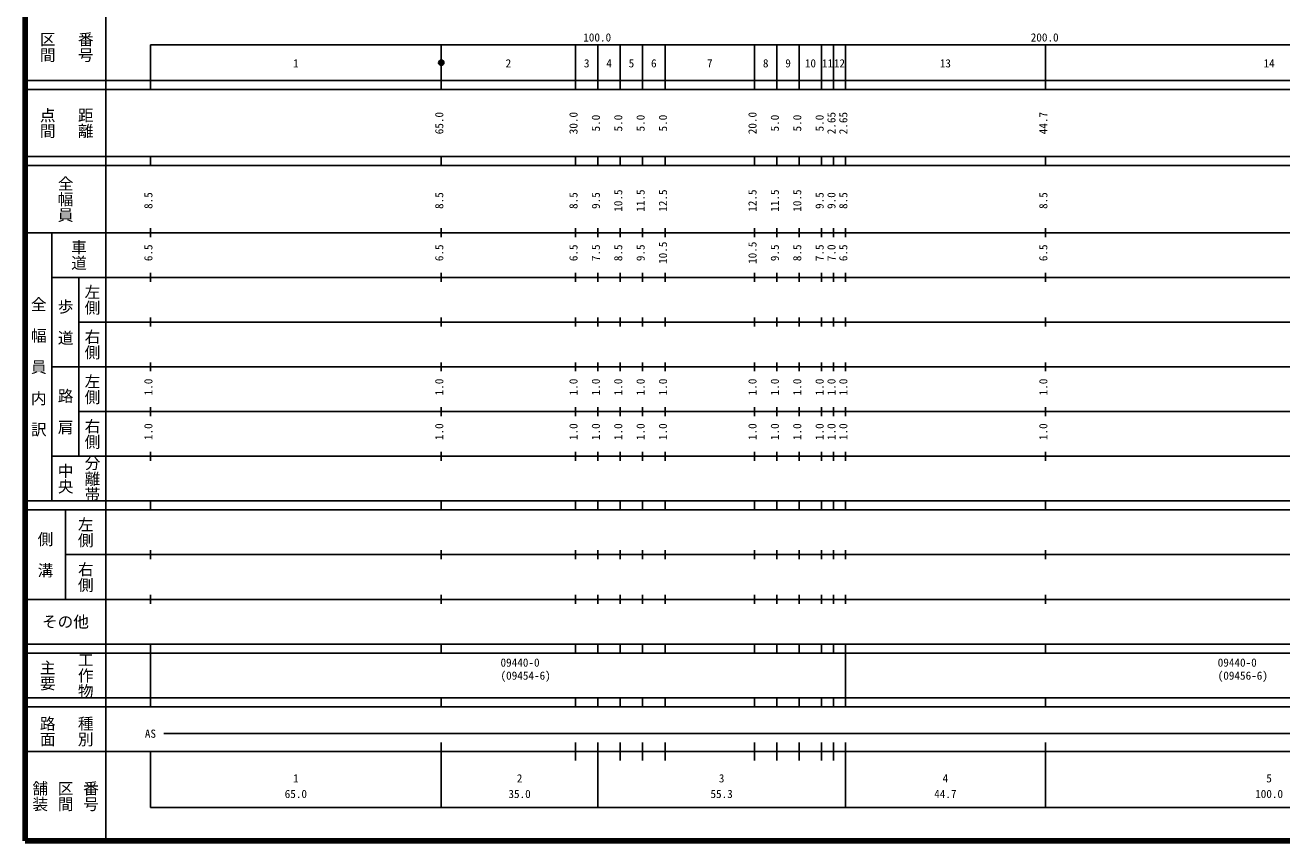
# Model space of a CAD drawing. Units: millimetres, scale not verified. Extents: x 40000 to 680000, y 20000 to 380000.
# Drawn here: x 40000 to 320853, y 20000 to 202409 of the extents above; entities that cross this region are included whole.
import ezdxf
from ezdxf.enums import TextEntityAlignment as Align

# ---------------------------------------------------------------- set-up
doc = ezdxf.new("R2010")
doc.units = ezdxf.units.MM
doc.header["$LTSCALE"] = 1000
doc.header["$PDMODE"] = 32
doc.header["$PDSIZE"] = 500
doc.layers.add('M-TTL', color=7, linetype='Continuous', lineweight=140)
doc.layers.add('M-TTL-BAND', color=7, linetype='Continuous', lineweight=25)
doc.styles.add('@ＭＳ ゴシック', font='')
doc.styles.add('ＭＳ ゴシック', font='')
doc.styles.get('@ＭＳ ゴシック').set_extended_font_data('@MS Gothic')
doc.styles.get('ＭＳ ゴシック').set_extended_font_data('MS Gothic')

msp = doc.modelspace()

# ---------------------------------------------------------------- linework, layer by layer
at = {"layer": 'M-TTL', "color": 2}
for p, q in [((40000, 380000), (40000, 20000)), ((40000, 20000), (680000, 20000))]:
    msp.add_line(p, q, dxfattribs=at)
at = {"layer": 'M-TTL-BAND'}
for p, q in [((58000, 370000), (58000, 20000)), ((68000, 198000), (579000, 198000)), ((68000, 198000), (68000, 188000)), ((133000, 188000), (133000, 198000)), ((163000, 188000), (163000, 198000)), ((168000, 188000), (168000, 198000)), ((173000, 188000), (173000, 198000)), ((178000, 188000), (178000, 198000)), ((183000, 188000), (183000, 198000)), ((203000, 188000), (203000, 198000)), ((208000, 188000), (208000, 198000)), ((213000, 188000), (213000, 198000)), ((218000, 188000), (218000, 198000)), ((220650, 188000), (220650, 198000)), ((223300, 188000), (223300, 198000)), ((268000, 188000), (268000, 198000)), ((40000, 190000), (579000, 190000)), ((40000, 188000), (579000, 188000)), ((40000, 173000), (579000, 173000)), ((68000, 171000), (68000, 173000)), ((133000, 171000), (133000, 173000)), ((163000, 171000), (163000, 173000)), ((168000, 171000), (168000, 173000)), ((173000, 171000), (173000, 173000)), ((178000, 171000), (178000, 173000)), ((183000, 171000), (183000, 173000)), ((203000, 171000), (203000, 173000)), ((208000, 171000), (208000, 173000)), ((213000, 171000), (213000, 173000)), ((218000, 171000), (218000, 173000)), ((220650, 171000), (220650, 173000)), ((223300, 171000), (223300, 173000)), ((268000, 171000), (268000, 173000)), ((40000, 171000), (579000, 171000)), ((40000, 156000), (579000, 156000)), ((46000, 96000), (46000, 156000)), ((68000, 155000), (68000, 157000)), ((133000, 155000), (133000, 157000)), ((163000, 155000), (163000, 157000)), ((168000, 155000), (168000, 157000)), ((173000, 155000), (173000, 157000)), ((178000, 155000), (178000, 157000)), ((183000, 155000), (183000, 157000)), ((203000, 155000), (203000, 157000)), ((208000, 155000), (208000, 157000)), ((213000, 155000), (213000, 157000)), ((218000, 155000), (218000, 157000)), ((220650, 155000), (220650, 157000)), ((223300, 155000), (223300, 157000)), ((268000, 155000), (268000, 157000)), ((68000, 145000), (68000, 147000)), ((133000, 145000), (133000, 147000)), ((163000, 145000), (163000, 147000)), ((168000, 145000), (168000, 147000)), ((173000, 145000), (173000, 147000)), ((178000, 145000), (178000, 147000)), ((183000, 145000), (183000, 147000)), ((203000, 145000), (203000, 147000)), ((208000, 145000), (208000, 147000)), ((213000, 145000), (213000, 147000)), ((218000, 145000), (218000, 147000)), ((220650, 145000), (220650, 147000)), ((223300, 145000), (223300, 147000)), ((268000, 145000), (268000, 147000)), ((46000, 146000), (579000, 146000)), ((52000, 146000), (52000, 106000)), ((52000, 136000), (579000, 136000)), ((68000, 135000), (68000, 137000)), ((133000, 135000), (133000, 137000)), ((163000, 135000), (163000, 137000)), ((168000, 135000), (168000, 137000)), ((173000, 135000), (173000, 137000)), ((178000, 135000), (178000, 137000)), ((183000, 135000), (183000, 137000)), ((203000, 135000), (203000, 137000)), ((208000, 135000), (208000, 137000)), ((213000, 135000), (213000, 137000)), ((218000, 135000), (218000, 137000)), ((220650, 135000), (220650, 137000)), ((223300, 135000), (223300, 137000)), ((268000, 135000), (268000, 137000)), ((68000, 125000), (68000, 127000)), ((133000, 125000), (133000, 127000)), ((163000, 125000), (163000, 127000)), ((168000, 125000), (168000, 127000)), ((173000, 125000), (173000, 127000)), ((178000, 125000), (178000, 127000)), ((183000, 125000), (183000, 127000)), ((203000, 125000), (203000, 127000)), ((208000, 125000), (208000, 127000)), ((213000, 125000), (213000, 127000)), ((218000, 125000), (218000, 127000)), ((220650, 125000), (220650, 127000)), ((223300, 125000), (223300, 127000)), ((268000, 125000), (268000, 127000)), ((46000, 126000), (579000, 126000)), ((52000, 116000), (579000, 116000)), ((68000, 115000), (68000, 117000)), ((133000, 115000), (133000, 117000)), ((163000, 115000), (163000, 117000)), ((168000, 115000), (168000, 117000)), ((173000, 115000), (173000, 117000)), ((178000, 115000), (178000, 117000)), ((183000, 115000), (183000, 117000)), ((203000, 115000), (203000, 117000)), ((208000, 115000), (208000, 117000)), ((213000, 115000), (213000, 117000)), ((218000, 115000), (218000, 117000)), ((220650, 115000), (220650, 117000)), ((223300, 115000), (223300, 117000)), ((268000, 115000), (268000, 117000)), ((68000, 105000), (68000, 107000)), ((133000, 105000), (133000, 107000)), ((163000, 105000), (163000, 107000)), ((168000, 105000), (168000, 107000)), ((173000, 105000), (173000, 107000)), ((178000, 105000), (178000, 107000)), ((183000, 105000), (183000, 107000)), ((203000, 105000), (203000, 107000)), ((208000, 105000), (208000, 107000)), ((213000, 105000), (213000, 107000)), ((218000, 105000), (218000, 107000)), ((220650, 105000), (220650, 107000)), ((223300, 105000), (223300, 107000)), ((268000, 105000), (268000, 107000)), ((46000, 106000), (579000, 106000)), ((40000, 96000), (579000, 96000)), ((68000, 94000), (68000, 96000)), ((133000, 94000), (133000, 96000)), ((163000, 94000), (163000, 96000)), ((168000, 94000), (168000, 96000)), ((173000, 94000), (173000, 96000)), ((178000, 94000), (178000, 96000)), ((183000, 94000), (183000, 96000)), ((203000, 94000), (203000, 96000)), ((208000, 94000), (208000, 96000)), ((213000, 94000), (213000, 96000)), ((218000, 94000), (218000, 96000)), ((220650, 94000), (220650, 96000)), ((223300, 94000), (223300, 96000)), ((268000, 94000), (268000, 96000)), ((40000, 94000), (579000, 94000)), ((49000, 94000), (49000, 74000)), ((68000, 83000), (68000, 85000)), ((133000, 83000), (133000, 85000)), ((163000, 83000), (163000, 85000)), ((168000, 83000), (168000, 85000)), ((173000, 83000), (173000, 85000)), ((178000, 83000), (178000, 85000)), ((183000, 83000), (183000, 85000)), ((203000, 83000), (203000, 85000)), ((208000, 83000), (208000, 85000)), ((213000, 83000), (213000, 85000)), ((218000, 83000), (218000, 85000)), ((220650, 83000), (220650, 85000)), ((223300, 83000), (223300, 85000)), ((268000, 83000), (268000, 85000)), ((49000, 84000), (579000, 84000)), ((40000, 74000), (579000, 74000)), ((68000, 73000), (68000, 75000)), ((133000, 73000), (133000, 75000)), ((163000, 73000), (163000, 75000)), ((168000, 73000), (168000, 75000)), ((173000, 73000), (173000, 75000)), ((178000, 73000), (178000, 75000)), ((183000, 73000), (183000, 75000)), ((203000, 73000), (203000, 75000)), ((208000, 73000), (208000, 75000)), ((213000, 73000), (213000, 75000)), ((218000, 73000), (218000, 75000)), ((220650, 73000), (220650, 75000)), ((223300, 73000), (223300, 75000)), ((268000, 73000), (268000, 75000)), ((40000, 64000), (579000, 64000)), ((40000, 62000), (579000, 62000)), ((68000, 62000), (68000, 64000)), ((68000, 52000), (68000, 62000)), ((133000, 62000), (133000, 64000)), ((163000, 62000), (163000, 64000)), ((168000, 62000), (168000, 64000)), ((173000, 62000), (173000, 64000)), ((178000, 62000), (178000, 64000)), ((183000, 62000), (183000, 64000)), ((203000, 62000), (203000, 64000)), ((208000, 62000), (208000, 64000)), ((213000, 62000), (213000, 64000)), ((218000, 62000), (218000, 64000)), ((220650, 62000), (220650, 64000)), ((223300, 62000), (223300, 64000)), ((223300, 52000), (223300, 62000)), ((223300, 52000), (223300, 62000)), ((268000, 62000), (268000, 64000)), ((40000, 52000), (579000, 52000)), ((68000, 50000), (68000, 52000)), ((133000, 50000), (133000, 52000)), ((163000, 50000), (163000, 52000)), ((168000, 50000), (168000, 52000)), ((173000, 50000), (173000, 52000)), ((178000, 50000), (178000, 52000)), ((183000, 50000), (183000, 52000)), ((203000, 50000), (203000, 52000)), ((208000, 50000), (208000, 52000)), ((213000, 50000), (213000, 52000)), ((218000, 50000), (218000, 52000)), ((220650, 50000), (220650, 52000)), ((223300, 50000), (223300, 52000)), ((268000, 50000), (268000, 52000)), ((40000, 50000), (579000, 50000)), ((71000, 44000), (565000, 44000)), ((40000, 40000), (579000, 40000)), ((68000, 40000), (68000, 27500)), ((133000, 27500), (133000, 42000)), ((163000, 38000), (163000, 42000)), ((168000, 27500), (168000, 42000)), ((173000, 38000), (173000, 42000)), ((178000, 38000), (178000, 42000)), ((183000, 38000), (183000, 42000)), ((203000, 38000), (203000, 42000)), ((208000, 38000), (208000, 42000)), ((213000, 38000), (213000, 42000)), ((218000, 38000), (218000, 42000)), ((220650, 38000), (220650, 42000)), ((223300, 27500), (223300, 42000)), ((268000, 27500), (268000, 42000)), ((68000, 27500), (579000, 27500))]:
    msp.add_line(p, q, dxfattribs=at)
for radius in [600, 480, 360, 240, 120, 20]:
    msp.add_circle((133000, 194000), radius, dxfattribs=at)
msp.add_point((133000, 194000), dxfattribs=at)

# ---------------------------------------------------------------- texts
at = {"layer": 'M-TTL', "style": 'ＭＳ ゴシック'}
for s, p in [('(09454-6)', (146240, 55489)), ('(09456-6)', (306513, 55489))]:
    msp.add_text(s, height=1833, dxfattribs=at).set_placement(p, align=Align.BOTTOM_LEFT)
at = {"layer": 'M-TTL-BAND', "style": '@ＭＳ ゴシック'}
for s, p in [('区間', (45000, 197500)), ('番号', (53500, 197500)), ('点間', (45000, 180500)), ('距離', (53500, 180500)), ('全幅員', (49000, 163500)), ('車道', (52000, 151000)), ('左側', (55000, 141000)), ('全\u3000幅\u3000員\u3000内\u3000訳', (43000, 126000)), ('歩\u3000道', (49000, 136000)), ('右側', (55000, 131000)), ('左側', (55000, 121000)), ('路\u3000肩', (49000, 116000)), ('右側', (55000, 111000)), ('中央', (49000, 101000)), ('分離帯', (55000, 101000)), ('左側', (53500, 89000)), ('側\u3000溝', (44500, 84000)), ('右側', (53500, 79000)), ('主要', (45000, 57000)), ('工作物', (53500, 57000)), ('路面', (45000, 44500)), ('種別', (53500, 44500)), ('舗装', (43333, 30000)), ('区間', (49000, 30000)), ('番号', (54667, 30000))]:
    msp.add_text(s, height=2566, rotation=270, dxfattribs=at).set_placement(p, align=Align.MIDDLE_CENTER)
at = {"layer": 'M-TTL-BAND', "style": 'ＭＳ ゴシック'}
for s, p in [('100.0', (167844, 198195)), ('200.0', (267844, 198195)), ('1', (100500, 192405)), ('2', (148000, 192405)), ('3', (165500, 192405)), ('4', (170500, 192405)), ('5', (175500, 192405)), ('6', (180500, 192405)), ('7', (193000, 192405)), ('8', (205500, 192405)), ('9', (210500, 192405)), ('10', (215500, 192405)), ('11', (219325, 192405)), ('12', (221975, 192405)), ('13', (245650, 192405)), ('14', (318000, 192405)), ('AS', (68000, 42500)), ('1', (100500, 32523)), ('2', (150500, 32523)), ('3', (195650, 32523)), ('4', (245650, 32523)), ('5', (318000, 32523)), ('65.0', (100500, 29033)), ('35.0', (150500, 29033)), ('55.3', (195650, 29033)), ('44.7', (245650, 29033)), ('100.0', (318000, 29033))]:
    msp.add_text(s, height=1833, dxfattribs=at).set_placement(p, align=Align.BOTTOM_CENTER)
for s, p in [('65.0', (134000, 180500)), ('30.0', (164000, 180500)), ('20.0', (204000, 180500)), ('2.65', (221650, 180500)), ('2.65', (224300, 180500)), ('44.7', (269000, 180500)), ('5.0', (169000, 180500)), ('5.0', (174000, 180500)), ('5.0', (179000, 180500)), ('5.0', (184000, 180500)), ('5.0', (209000, 180500)), ('5.0', (214000, 180500)), ('5.0', (219000, 180500)), ('8.5', (69000, 163174)), ('8.5', (134000, 163174)), ('8.5', (164000, 163174)), ('9.5', (169000, 163174)), ('10.5', (174000, 163174)), ('11.5', (179000, 163174)), ('12.5', (184000, 163174)), ('12.5', (204000, 163174)), ('11.5', (209000, 163174)), ('10.5', (214000, 163174)), ('9.5', (219000, 163174)), ('9.0', (221650, 163174)), ('8.5', (224300, 163174)), ('8.5', (269000, 163174)), ('6.5', (69000, 151500)), ('6.5', (134000, 151500)), ('6.5', (164000, 151500)), ('7.5', (169000, 151500)), ('8.5', (174000, 151500)), ('9.5', (179000, 151500)), ('10.5', (184000, 151500)), ('10.5', (204000, 151500)), ('9.5', (209000, 151500)), ('8.5', (214000, 151500)), ('7.5', (219000, 151500)), ('7.0', (221650, 151500)), ('6.5', (224300, 151500)), ('6.5', (269000, 151500)), ('1.0', (69000, 121500)), ('1.0', (134000, 121500)), ('1.0', (164000, 121500)), ('1.0', (169000, 121500)), ('1.0', (174000, 121500)), ('1.0', (179000, 121500)), ('1.0', (184000, 121500)), ('1.0', (204000, 121500)), ('1.0', (209000, 121500)), ('1.0', (214000, 121500)), ('1.0', (219000, 121500)), ('1.0', (221650, 121500)), ('1.0', (224300, 121500)), ('1.0', (269000, 121500)), ('1.0', (69000, 111500)), ('1.0', (134000, 111500)), ('1.0', (164000, 111500)), ('1.0', (169000, 111500)), ('1.0', (174000, 111500)), ('1.0', (179000, 111500)), ('1.0', (184000, 111500)), ('1.0', (204000, 111500)), ('1.0', (209000, 111500)), ('1.0', (214000, 111500)), ('1.0', (219000, 111500)), ('1.0', (221650, 111500)), ('1.0', (224300, 111500)), ('1.0', (269000, 111500))]:
    msp.add_text(s, height=1833, rotation=90, dxfattribs=at).set_placement(p, align=Align.BOTTOM_CENTER)
msp.add_text('その他', height=2566, dxfattribs=at).set_placement((49000, 69000), align=Align.MIDDLE_CENTER)
for p in [(146240, 58405), (306513, 58405)]:
    msp.add_text('09440-0', height=1833, dxfattribs=at).set_placement(p, align=Align.BOTTOM_LEFT)

doc.saveas('drawing.dxf')
